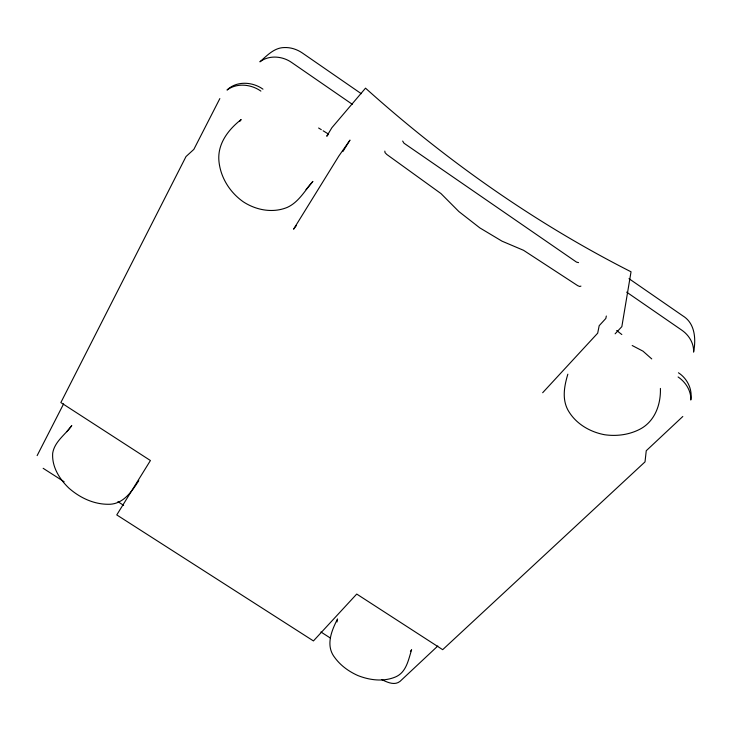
<?xml version="1.0" encoding="UTF-8"?>
<svg xmlns="http://www.w3.org/2000/svg" width="731" height="731" viewBox="0 0 731 731"><rect width="100%" height="100%" fill="white"/><g stroke="black" fill="none" stroke-linecap="round" stroke-linejoin="round"><path stroke-width="1.1" d="M660.404 388.426C660.934 404.627 654.793 421.623 639.643 429.362C628.888 434.826 616.681 436.425 604.784 434.762C589.67 431.975 575.297 423.487 567.777 409.762C561.892 398.486 564.378 385.767 567.841 374.181M337.009 621.962L337.548 618.965C331.472 630.798 325.35 645.674 334.78 657.598C340.664 665.649 348.888 671.533 357.934 675.572C369.767 680.232 383.336 681.996 395.361 677.016C406.436 672.392 408.355 659.855 411.617 649.731L410.42 651.394M606.319 316.011L605.844 318.442L599.192 325.679L597.684 333.172L542.667 392.73M402.644 141.056L404.024 143.23L576.531 262.127L578.55 262.621M384.826 151.107L385.009 152.596L386.754 154.433L440.994 193.587L458.858 211.542L479.819 227.88L502.033 241.175L523.542 250.304L577.755 285.684L579.765 286.506L580.944 286.095M37.135 455.614L63.615 403.877M219.848 98.584L193.852 149.38L186.003 156.562L60.856 402.562L150.422 460.53L116.768 514.916L313.435 640.932L356.728 594.056L442.675 649.676L645.016 461.873L646.25 450.735L682.809 416.487M342.866 151.591L349.985 140.105L338.818 156.069L293.57 229.196L296.347 225.568M138.771 480.642C131.644 491.789 122.863 504.792 107.923 504.28C93.385 504.198 79.688 497.619 68.915 488.134C59.458 479.061 51.737 466.78 52.687 453.202C54.56 441.551 65.342 434.68 71.775 425.588L66.859 431.71M239.878 121.291L241.175 119.555C228.337 129.561 217.326 143.879 218.925 161.03C220.47 177.478 229.863 192.372 243.277 201.802C256.188 210.236 272.837 213.388 287.374 207.348C298.842 202.048 304.873 190.544 312.886 181.416L306.042 189.567M615.118 333.82L621.843 326.656L631.036 271.795C534.754 222.992 445.782 160.226 365.527 88.159L331.901 127.697L326.757 136.24L328.548 134.12L323.12 130.785M437.805 645.994L400.058 681.347C394.429 685.879 387.065 682.142 381.518 679.501M632.196 345.516L643.006 351.172L651.741 358.912M262.968 89.173C252.533 81.68 236.661 80.648 227.03 90.032C236.945 82.612 251.126 84.22 260.876 91.101M318.597 128.007L321.311 129.679M43.147 468.306L64.118 481.738M117.91 501.667L123.64 505.34M320.9 631.968L330.412 638.072M626.641 292.126L681.758 330.138C688.904 335.008 694.03 343.287 693.591 352.114C696.067 339.33 695.236 323.431 682.873 315.893L628.98 278.657M352.315 104.305L291.806 62.583C282.595 56.031 269.191 54.798 259.889 61.824C266.952 55.675 274.143 47.679 284.277 47.552C290.673 47.277 297.005 49.352 302.269 52.934L361.278 93.696M678.103 376.977C685.632 382.075 691.234 390.701 690.786 400.031C692.641 389.413 687.368 378.576 678.432 372.773M616.681 330.522L621.825 334.533"/></g></svg>
